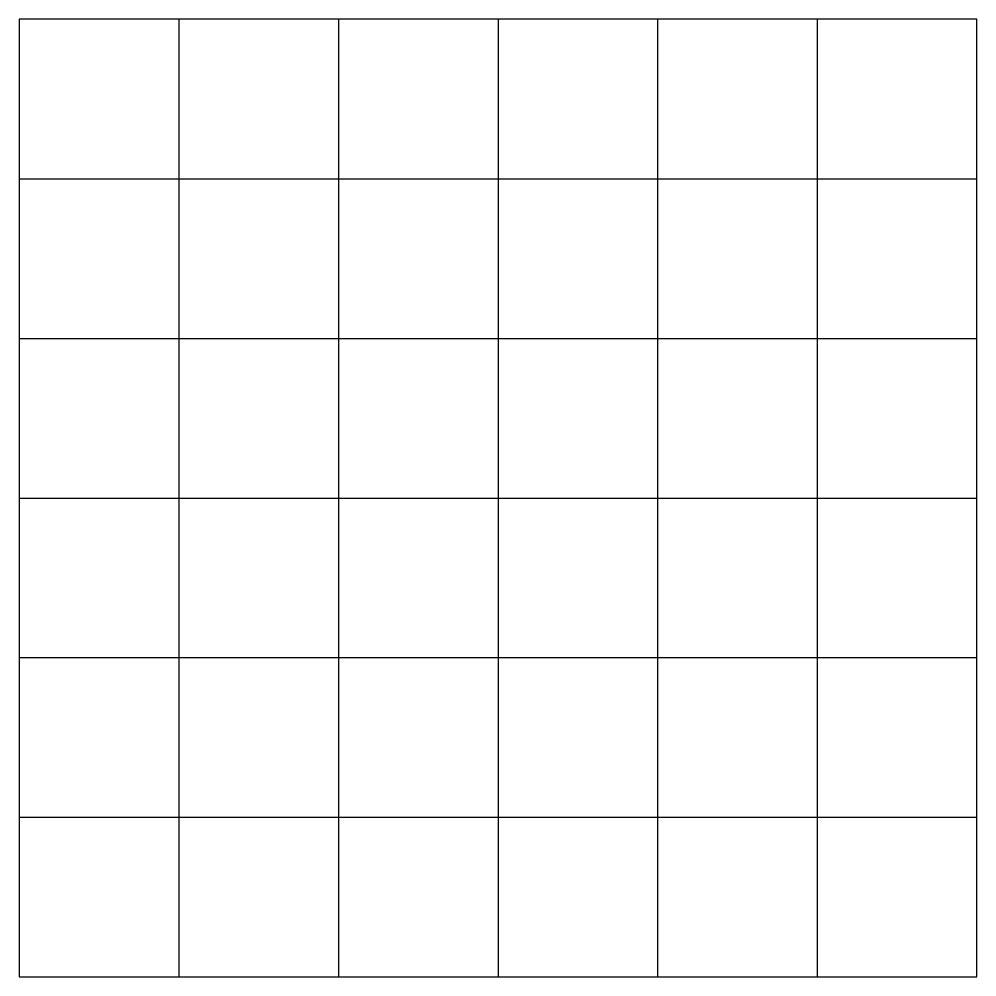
# Model space of a CAD drawing. Header units: metres. Extents: x 0 to 0.5, y 0 to 0.5.
import ezdxf

# ---------------------------------------------------------------- set-up
doc = ezdxf.new("R2010")
doc.units = ezdxf.units.M

msp = doc.modelspace()

# ---------------------------------------------------------------- linework, layer by layer
for p, q in [((0.08333, 0.5), (0.08333, 0)), ((0.16667, 0.5), (0.16667, 0)), ((0.25, 0.5), (0.25, 0)), ((0.33333, 0.5), (0.33333, 0)), ((0.41667, 0.5), (0.41667, 0)), ((0, 0.41667), (0.5, 0.41667)), ((0, 0.33333), (0.5, 0.33333)), ((0, 0.25), (0.5, 0.25)), ((0, 0.16667), (0.5, 0.16667)), ((0, 0.08333), (0.5, 0.08333))]:
    msp.add_line(p, q)
msp.add_lwpolyline([(0, 0), (0.5, 0), (0.5, 0.5), (0, 0.5)], close=True)

doc.saveas('drawing.dxf')
